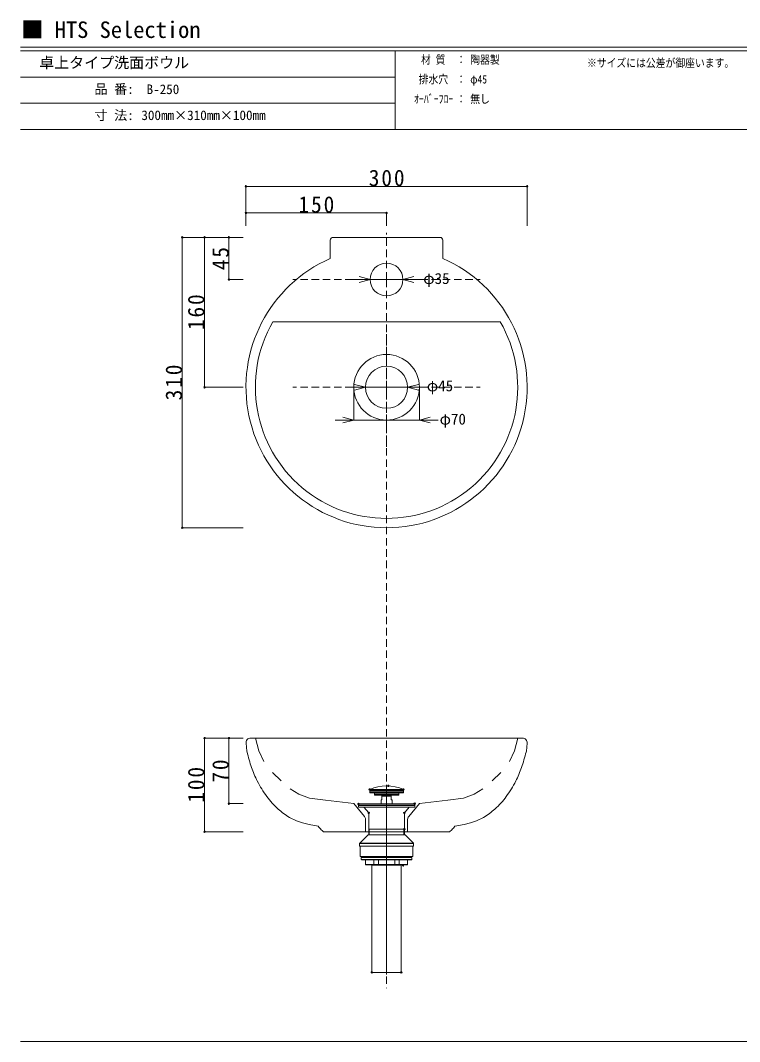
# Model space of a CAD drawing. Units: millimetres, scale not verified. Extents: x -802 to 810, y -550 to 540.
# Drawn here: x -802 to -34, y -550 to 540 of the extents above; entities that cross this region are included whole.
import ezdxf
from ezdxf.enums import TextEntityAlignment as Align

# ---------------------------------------------------------------- set-up
doc = ezdxf.new("R2010")
doc.units = ezdxf.units.MM
doc.header["$LTSCALE"] = 4
doc.header["$PDMODE"] = 32
doc.header["$PDSIZE"] = 1.6
doc.linetypes.add('DASHED1', pattern=[1.8, 1.2, -0.6])
doc.linetypes.add('DASHED2', pattern=[3, 2, -1])
doc.layers.add('F-0', color=7, linetype='Continuous', lineweight=15)
doc.styles.add('ＭＳ ゴシック', font='')
doc.styles.get('ＭＳ ゴシック').set_extended_font_data('MS Gothic')

msp = doc.modelspace()

# ---------------------------------------------------------------- linework, layer by layer
at = {"layer": 'F-0'}
for p, q in [((801.627, 512.029), (-801.669, 512.029)), ((801.627, 508.029), (-801.669, 508.029)), ((-401.669, 508.029), (-401.669, 424.029)), ((-401.669, 480.029), (-801.669, 480.029)), ((-401.669, 452.029), (-801.669, 452.029)), ((801.627, 424.029), (-801.669, 424.029)), ((-560.976, 363.298), (-260.976, 363.298)), ((-560.976, 363.298), (-560.976, 321.266)), ((-260.976, 363.298), (-260.976, 321.266)), ((-560.976, 334.906), (-410.976, 334.906)), ((-560.976, 334.906), (-560.976, 321.266)), ((-410.976, 334.906), (-410.976, 321.266)), ((-628.972, 308.863), (-628.972, -1.137)), ((-628.972, 308.863), (-564.134, 308.863)), ((-605.179, 308.863), (-605.179, 148.863)), ((-605.179, 308.863), (-564.134, 308.863)), ((-579.131, 308.863), (-579.131, 263.863)), ((-579.131, 308.863), (-564.134, 308.863)), ((-470.976, 305.863), (-470.976, 286.34)), ((-353.976, 308.863), (-467.976, 308.863)), ((-350.976, 305.863), (-350.976, 286.34)), ((-579.131, 263.863), (-564.134, 263.863)), ((-428.476, 263.863), (-448.476, 263.863)), ((-428.476, 263.863), (-440.067, 266.969)), ((-428.476, 263.863), (-440.067, 260.757)), ((-428.476, 263.863), (-393.476, 263.863)), ((-393.476, 263.863), (-381.885, 266.969)), ((-393.476, 263.863), (-373.476, 263.863)), ((-393.476, 263.863), (-381.885, 260.757)), ((-470.976, 218.863), (-532.22, 218.863)), ((-605.179, 148.863), (-564.134, 148.863)), ((-433.476, 148.863), (-453.476, 148.863)), ((-445.976, 113.863), (-445.976, 148.863)), ((-433.476, 148.863), (-445.067, 151.969)), ((-433.476, 148.863), (-445.067, 145.757)), ((-433.476, 148.863), (-388.476, 148.863)), ((-388.476, 148.863), (-376.885, 151.969)), ((-388.476, 148.863), (-368.476, 148.863)), ((-388.476, 148.863), (-376.885, 145.757)), ((-375.976, 113.863), (-375.976, 148.863)), ((-445.976, 113.863), (-465.976, 113.863)), ((-445.976, 113.863), (-457.567, 116.969)), ((-445.976, 113.863), (-457.567, 110.757)), ((-445.976, 113.863), (-375.976, 113.863)), ((-375.976, 113.863), (-364.385, 116.969)), ((-375.976, 113.863), (-355.976, 113.863)), ((-375.976, 113.863), (-364.385, 110.757)), ((-628.972, -1.137), (-564.134, -1.137)), ((-605.179, -225.67), (-564.134, -225.67)), ((-605.179, -225.67), (-605.179, -325.67)), ((-605.179, -225.67), (-564.134, -225.67)), ((-579.131, -225.67), (-579.131, -295.67)), ((-579.131, -225.67), (-564.134, -225.67)), ((-555.968, -225.67), (-410.976, -225.67)), ((-265.984, -225.67), (-410.976, -225.67)), ((-560.945, -231.152), (-560.138, -239.478)), ((-560.138, -239.478), (-559.887, -240.519)), ((-261.814, -239.478), (-262.065, -240.519)), ((-261.007, -231.152), (-261.814, -239.478)), ((-532.79, -262.408), (-523.538, -271.396)), ((-289.162, -262.408), (-298.414, -271.396)), ((-428.976, -280.649), (-392.976, -280.649)), ((-428.976, -280.649), (-428.976, -281.649)), ((-428.976, -281.649), (-392.976, -281.649)), ((-428.976, -282.349), (-392.976, -282.349)), ((-428.976, -283.649), (-428.976, -282.349)), ((-428.776, -282.149), (-393.176, -282.149)), ((-423.976, -282.149), (-423.976, -281.649)), ((-410.976, -478.094), (-410.976, -275.657)), ((-397.976, -282.149), (-397.976, -281.649)), ((-392.976, -280.649), (-392.976, -281.649)), ((-392.976, -283.649), (-392.976, -282.349)), ((-308.195, -279.855), (-317.447, -285.671)), ((-428.976, -283.649), (-392.976, -283.649)), ((-428.476, -284.149), (-393.476, -284.149)), ((-423.976, -285.649), (-423.976, -284.149)), ((-423.976, -285.649), (-397.976, -285.649)), ((-423.976, -285.649), (-397.976, -285.649)), ((-423.976, -285.649), (-423.976, -286.649)), ((-423.976, -286.649), (-397.976, -286.649)), ((-416.876, -291.649), (-415.976, -291.649)), ((-416.876, -295.999), (-416.876, -291.649)), ((-415.976, -291.649), (-415.976, -286.654)), ((-405.976, -287.649), (-415.976, -287.649)), ((-405.976, -291.649), (-405.976, -286.654)), ((-405.976, -291.649), (-405.076, -291.649)), ((-405.076, -295.999), (-405.076, -291.649)), ((-397.976, -285.649), (-397.976, -284.149)), ((-397.976, -285.649), (-397.976, -286.649)), ((-317.447, -285.671), (-328.813, -289.636)), ((-579.131, -295.67), (-564.134, -295.67)), ((-434.635, -309.279), (-445.976, -295.67)), ((-440.976, -295.999), (-380.976, -295.999)), ((-440.976, -297.299), (-440.976, -295.999)), ((-440.976, -297.299), (-380.976, -297.299)), ((-439.494, -297.527), (-440.976, -297.299)), ((-439.494, -297.527), (-440.976, -297.299)), ((-440.976, -297.527), (-380.976, -297.527)), ((-440.976, -299.527), (-440.976, -297.527)), ((-440.976, -299.527), (-380.976, -299.527)), ((-429.976, -305.628), (-435.226, -299.527)), ((-391.976, -305.628), (-386.726, -299.527)), ((-387.317, -309.279), (-375.976, -295.67)), ((-382.458, -297.527), (-380.976, -297.299)), ((-382.458, -297.527), (-380.976, -297.299)), ((-380.976, -297.299), (-380.976, -295.999)), ((-380.976, -299.527), (-380.976, -297.527)), ((-433.476, -312.48), (-433.476, -325.67)), ((-429.976, -312.999), (-429.976, -305.628)), ((-429.976, -312.999), (-429.976, -305.628)), ((-429.976, -307.428), (-429.976, -323.795)), ((-391.976, -312.999), (-391.976, -305.628)), ((-391.976, -307.428), (-391.976, -323.795)), ((-388.476, -312.48), (-388.476, -325.67)), ((-605.179, -325.67), (-564.134, -325.67)), ((-493.726, -317.968), (-483.844, -319.711)), ((-478.141, -325.67), (-410.976, -325.67)), ((-391.976, -322.999), (-429.976, -322.999)), ((-429.976, -328.999), (-429.976, -322.999)), ((-429.976, -328.999), (-429.976, -322.999)), ((-429.476, -322.999), (-429.476, -328.999)), ((-343.812, -325.67), (-410.976, -325.67)), ((-392.476, -322.999), (-392.476, -328.999)), ((-391.976, -328.999), (-391.976, -322.999)), ((-439.667, -337.941), (-430.726, -328.999)), ((-430.726, -328.999), (-391.226, -328.999)), ((-382.285, -337.941), (-391.226, -328.999)), ((-382.226, -338.082), (-439.726, -338.082)), ((-439.726, -340.999), (-439.726, -338.082)), ((-439.726, -340.999), (-382.226, -340.999)), ((-382.285, -337.941), (-439.667, -337.941)), ((-438.976, -340.999), (-438.976, -351.999)), ((-382.976, -340.999), (-382.976, -351.999)), ((-382.226, -340.999), (-382.226, -338.082)), ((-382.976, -351.999), (-438.976, -351.999)), ((-437.976, -352.999), (-383.976, -352.999)), ((-437.976, -355.099), (-383.976, -355.099)), ((-437.476, -355.599), (-384.476, -355.599)), ((-437.226, -352.999), (-437.226, -351.999)), ((-433.476, -355.599), (-433.476, -360.499)), ((-433.296, -360.499), (-433.296, -355.599)), ((-424.596, -360.499), (-424.596, -355.599)), ((-419.676, -360.499), (-419.676, -355.599)), ((-402.276, -360.499), (-402.276, -355.599)), ((-397.356, -360.499), (-397.356, -355.599)), ((-388.656, -360.499), (-388.656, -355.599)), ((-388.476, -355.599), (-388.476, -360.499)), ((-384.726, -352.999), (-384.726, -351.999)), ((-433.476, -360.499), (-388.476, -360.499)), ((-388.976, -360.999), (-432.976, -360.999)), ((-426.726, -360.999), (-426.726, -475.799)), ((-426.726, -361.499), (-395.226, -361.499)), ((-426.476, -361.499), (-426.476, -360.999)), ((-395.476, -361.499), (-395.476, -360.999)), ((-395.226, -360.999), (-395.226, -475.799)), ((-426.726, -475.799), (-395.226, -475.799)), ((-426.526, -475.999), (-426.726, -475.799)), ((-426.526, -475.999), (-395.426, -475.999)), ((-395.426, -475.999), (-395.226, -475.799)), ((-801.669, -549.651), (801.627, -549.651))]:
    msp.add_line(p, q, dxfattribs=at)
at = {"layer": 'F-0', "linetype": 'DASHED2'}
for p, q in [((-410.976, 263.863), (-410.976, 313.863)), ((-410.976, 263.863), (-510.976, 263.863)), ((-410.976, 263.863), (-410.976, -492.805)), ((-410.976, 263.863), (-310.976, 263.863)), ((-410.976, 148.863), (-510.976, 148.863)), ((-410.976, 148.863), (-310.976, 148.863))]:
    msp.add_line(p, q, dxfattribs=at)
at = {"layer": 'F-0', "linetype": 'DASHED1'}
msp.add_line((-410.976, 212.636), (-410.976, 85.117), dxfattribs=at)
at = {"layer": 'F-0'}
for points in [[(-470.976, 218.863), (-350.976, 218.863), (-289.732, 218.863)], [(-550.976, -225.67), (-547.329, -239.146), (-542.042, -250.513)], [(-270.976, -225.67), (-274.623, -239.146), (-279.91, -250.513)], [(-513.757, -279.855), (-504.505, -285.671), (-493.139, -289.636), (-476.221, -292.015), (-445.976, -295.67)], [(-328.813, -289.636), (-345.731, -292.015), (-375.976, -295.67)], [(-514.573, -310.295), (-507.035, -313.837), (-500.61, -315.979), (-493.726, -317.968)], [(-307.379, -310.295), (-314.918, -313.837), (-321.343, -315.979), (-328.226, -317.968), (-338.108, -319.711)], [(-478.977, -325.025), (-478.141, -325.67), (-471.888, -325.67)], [(-342.975, -325.025), (-343.812, -325.67), (-350.064, -325.67)], [(-437.976, -352.999), (-437.976, -355.099), (-437.976, -352.999)], [(-383.976, -352.999), (-383.976, -355.099), (-383.976, -352.999)], [(-433.296, -360.499), (-433.296, -360.517), (-433.295, -360.535), (-433.293, -360.553), (-433.291, -360.571), (-433.288, -360.589), (-433.284, -360.607), (-433.28, -360.625), (-433.276, -360.643), (-433.27, -360.66), (-433.264, -360.677), (-433.257, -360.694), (-433.25, -360.711), (-433.242, -360.728), (-433.234, -360.744), (-433.225, -360.76), (-433.215, -360.776), (-433.205, -360.791), (-433.194, -360.806), (-433.183, -360.82), (-433.171, -360.834), (-433.159, -360.848), (-433.146, -360.861), (-433.133, -360.874), (-433.119, -360.886), (-433.105, -360.897), (-433.09, -360.908), (-433.075, -360.919), (-433.06, -360.929), (-433.044, -360.938), (-433.028, -360.947), (-433.012, -360.955), (-432.996, -360.962)], [(-432.971, -360.972), (-432.965, -360.974), (-432.958, -360.976), (-432.952, -360.978), (-432.945, -360.98), (-432.939, -360.982), (-432.932, -360.983), (-432.926, -360.985), (-432.919, -360.987), (-432.913, -360.988), (-432.906, -360.99), (-432.899, -360.991), (-432.893, -360.992), (-432.886, -360.993), (-432.879, -360.994), (-432.873, -360.995), (-432.866, -360.996), (-432.859, -360.997), (-432.853, -360.997), (-432.846, -360.998), (-432.839, -360.998), (-432.833, -360.999), (-432.826, -360.999), (-432.819, -360.999), (-432.812, -360.999)], [(-424.596, -360.499), (-424.596, -360.514), (-424.596, -360.528), (-424.595, -360.542), (-424.594, -360.557), (-424.592, -360.571), (-424.59, -360.586), (-424.588, -360.6), (-424.586, -360.614), (-424.583, -360.628), (-424.58, -360.643), (-424.577, -360.657), (-424.573, -360.671), (-424.569, -360.685), (-424.564, -360.698), (-424.56, -360.712), (-424.555, -360.726), (-424.549, -360.739), (-424.543, -360.752), (-424.537, -360.765), (-424.531, -360.778), (-424.524, -360.791), (-424.517, -360.804), (-424.509, -360.816), (-424.502, -360.828), (-424.493, -360.84), (-424.485, -360.852), (-424.476, -360.863), (-424.466, -360.874), (-424.457, -360.885), (-424.447, -360.896), (-424.436, -360.906), (-424.426, -360.916), (-424.414, -360.925), (-424.403, -360.934), (-424.391, -360.942), (-424.379, -360.95), (-424.366, -360.958), (-424.354, -360.964), (-424.341, -360.971)], [(-424.341, -360.971), (-424.327, -360.977), (-424.313, -360.982), (-424.3, -360.986), (-424.285, -360.99), (-424.271, -360.993), (-424.257, -360.996), (-424.243, -360.998), (-424.228, -360.999), (-424.214, -360.999)], [(-419.676, -360.499), (-419.676, -360.509), (-419.676, -360.518), (-419.676, -360.527), (-419.676, -360.537), (-419.675, -360.546), (-419.675, -360.555), (-419.675, -360.565), (-419.675, -360.574), (-419.674, -360.583), (-419.674, -360.593), (-419.674, -360.602), (-419.673, -360.611), (-419.673, -360.621), (-419.672, -360.63), (-419.672, -360.639), (-419.671, -360.649), (-419.671, -360.658), (-419.67, -360.667), (-419.669, -360.677), (-419.669, -360.686), (-419.668, -360.695), (-419.667, -360.704), (-419.666, -360.714), (-419.665, -360.723), (-419.664, -360.732), (-419.663, -360.741), (-419.662, -360.751), (-419.661, -360.76), (-419.66, -360.769), (-419.659, -360.779), (-419.658, -360.788), (-419.656, -360.797), (-419.655, -360.806), (-419.653, -360.815), (-419.652, -360.825), (-419.65, -360.834), (-419.648, -360.843), (-419.646, -360.852), (-419.645, -360.862)], [(-419.645, -360.862), (-419.642, -360.871), (-419.64, -360.88), (-419.638, -360.889), (-419.636, -360.898), (-419.633, -360.907), (-419.631, -360.916), (-419.628, -360.925), (-419.625, -360.933), (-419.622, -360.942), (-419.618, -360.95), (-419.614, -360.959), (-419.61, -360.969), (-419.604, -360.978), (-419.598, -360.986), (-419.591, -360.993), (-419.584, -360.997), (-419.575, -360.999)], [(-402.308, -360.862), (-402.31, -360.871), (-402.312, -360.88), (-402.314, -360.889), (-402.316, -360.898), (-402.319, -360.907), (-402.321, -360.916), (-402.324, -360.925), (-402.327, -360.933), (-402.33, -360.942), (-402.334, -360.95), (-402.338, -360.959), (-402.342, -360.969), (-402.348, -360.978), (-402.354, -360.986), (-402.361, -360.993), (-402.369, -360.997), (-402.377, -360.999)], [(-402.276, -360.499), (-402.276, -360.509), (-402.276, -360.518), (-402.276, -360.527), (-402.276, -360.537), (-402.277, -360.546), (-402.277, -360.555), (-402.277, -360.565), (-402.277, -360.574), (-402.278, -360.583), (-402.278, -360.593), (-402.278, -360.602), (-402.279, -360.611), (-402.279, -360.621), (-402.28, -360.63), (-402.28, -360.639), (-402.281, -360.649), (-402.281, -360.658), (-402.282, -360.667), (-402.283, -360.677), (-402.283, -360.686), (-402.284, -360.695), (-402.285, -360.704), (-402.286, -360.714), (-402.287, -360.723), (-402.288, -360.732), (-402.289, -360.741), (-402.29, -360.751), (-402.291, -360.76), (-402.292, -360.769), (-402.293, -360.779), (-402.294, -360.788), (-402.296, -360.797), (-402.297, -360.806), (-402.299, -360.815), (-402.3, -360.825), (-402.302, -360.834), (-402.304, -360.843), (-402.306, -360.852), (-402.308, -360.862)], [(-397.612, -360.971), (-397.625, -360.977), (-397.639, -360.982), (-397.653, -360.986), (-397.667, -360.99), (-397.681, -360.993), (-397.695, -360.996), (-397.71, -360.998), (-397.724, -360.999), (-397.738, -360.999)], [(-397.356, -360.499), (-397.356, -360.514), (-397.357, -360.528), (-397.357, -360.542), (-397.359, -360.557), (-397.36, -360.571), (-397.362, -360.586), (-397.364, -360.6), (-397.366, -360.614), (-397.369, -360.628), (-397.372, -360.643), (-397.375, -360.657), (-397.379, -360.671), (-397.383, -360.685), (-397.388, -360.698), (-397.392, -360.712), (-397.397, -360.726), (-397.403, -360.739), (-397.409, -360.752), (-397.415, -360.765), (-397.421, -360.778), (-397.428, -360.791), (-397.435, -360.804), (-397.443, -360.816), (-397.451, -360.828), (-397.459, -360.84), (-397.467, -360.852), (-397.476, -360.863), (-397.486, -360.874), (-397.495, -360.885), (-397.505, -360.896), (-397.516, -360.906), (-397.527, -360.916), (-397.538, -360.925), (-397.549, -360.934), (-397.561, -360.942), (-397.573, -360.95), (-397.586, -360.958), (-397.598, -360.964), (-397.612, -360.971)], [(-388.981, -360.972), (-388.988, -360.974), (-388.994, -360.976), (-389, -360.978), (-389.007, -360.98), (-389.013, -360.982), (-389.02, -360.983), (-389.026, -360.985), (-389.033, -360.987), (-389.039, -360.988), (-389.046, -360.99), (-389.053, -360.991), (-389.059, -360.992), (-389.066, -360.993), (-389.073, -360.994), (-389.079, -360.995), (-389.086, -360.996), (-389.093, -360.997), (-389.099, -360.997), (-389.106, -360.998), (-389.113, -360.998), (-389.12, -360.999), (-389.126, -360.999), (-389.133, -360.999), (-389.14, -360.999)], [(-388.656, -360.499), (-388.656, -360.517), (-388.657, -360.535), (-388.659, -360.553), (-388.661, -360.571), (-388.664, -360.589), (-388.668, -360.607), (-388.672, -360.625), (-388.677, -360.643), (-388.682, -360.66), (-388.688, -360.677), (-388.695, -360.694), (-388.702, -360.711), (-388.71, -360.728), (-388.718, -360.744), (-388.727, -360.76), (-388.737, -360.776), (-388.747, -360.791), (-388.758, -360.806), (-388.769, -360.82), (-388.781, -360.834), (-388.793, -360.848), (-388.806, -360.861), (-388.82, -360.874), (-388.833, -360.886), (-388.847, -360.897), (-388.862, -360.908), (-388.877, -360.919), (-388.892, -360.929), (-388.908, -360.938), (-388.924, -360.947), (-388.94, -360.955), (-388.956, -360.962)]]:
    msp.add_lwpolyline(points, dxfattribs=at)
for centre, radius in [((-410.976, 263.863), 17.5), ((-410.976, 148.863), 35), ((-410.976, 148.863), 22.5)]:
    msp.add_circle(centre, radius, dxfattribs=at)
for centre, radius, start, end in [((-467.976, 305.863), 3, 90, 180), ((-353.976, 305.863), 3, 0, 90), ((-410.976, 148.863), 150, 113.57818, 66.42182), ((-410.976, 148.863), 140, 150, 30), ((-555.968, -230.67), 5, 90, 185.53496), ((-265.984, -230.67), 5, 354.46504, 90), ((-389.122, -198.957), 175.75, 193.67892, 199.31752), ((-432.83, -198.957), 175.75, 340.68248, 346.32108), ((-440.238, -216.875), 121.585, 199.3176, 206.6817), ((-381.714, -216.875), 121.585, 333.3183, 340.6824), ((-445.276, -219.407), 115.947, 206.68174, 216.29262), ((-376.676, -219.407), 115.947, 323.70738, 333.31826), ((-410.976, -319.149), 42.5, 64.94238, 115.05762), ((-428.776, -282.349), 0.2, 90, 180), ((-393.176, -282.349), 0.2, 0, 90), ((-467.239, -235.536), 88.697, 216.29263, 227.93084), ((-428.476, -283.649), 0.5, 180, 270), ((-393.476, -283.649), 0.5, 270, 0), ((-354.713, -235.536), 88.697, 312.06916, 323.70737), ((-475.76, -244.977), 75.98, 227.9309, 239.28046), ((-346.192, -244.977), 75.98, 300.71954, 312.0691), ((-438.476, -312.48), 5, 0, 39.80557), ((-383.476, -312.48), 5, 140.19443, 180), ((-456.181, -299.936), 34.005, 215.55952, 224.12044), ((-471.05, -314.356), 13.292, 224.12053, 233.39097), ((-350.902, -314.356), 13.292, 306.60903, 315.87947), ((-365.771, -299.936), 34.005, 315.87956, 324.44048), ((-439.526, -338.082), 0.2, 135, 180), ((-382.426, -338.082), 0.2, 0, 45), ((-437.476, -355.099), 0.5, 180, 270), ((-384.476, -355.099), 0.5, 270, 0), ((-432.976, -360.499), 0.5, 180, 270), ((-432.813, -360.529), 0.47, 247.09102, 250.33614), ((-389.139, -360.529), 0.47, 289.66386, 292.90898), ((-388.976, -360.499), 0.5, 270, 0)]:
    msp.add_arc(centre, radius, start, end, dxfattribs=at)
for p in [(-560.976, 363.298), (-260.976, 363.298), (-560.976, 334.906), (-410.976, 334.906), (-628.972, 308.863), (-605.179, 308.863), (-579.131, 308.863), (-579.131, 263.863), (-605.179, 148.863), (-628.972, -1.137), (-605.179, -225.67), (-579.131, -225.67), (-428.976, -280.492), (-409.119, -276.649), (-392.976, -280.492), (-579.131, -295.67), (-440.976, -295.999), (-429.976, -305.628), (-391.976, -305.628), (-380.976, -295.67), (-605.179, -325.67), (-391.976, -322.795), (-393.369, -361.499), (-426.726, -475.799), (-395.226, -475.799)]:
    msp.add_point(p, dxfattribs=at)

# ---------------------------------------------------------------- texts
at = {"layer": 'F-0', "style": 'ＭＳ ゴシック'}
for s, height, p in [('■ HTS Selection', 17.6, (-801.093, 516.467)), ('卓上タイプ洗面ボウル', 11.73, (-781.669, 486.029)), ('品 番:', 10.26, (-722.669, 459.029)), ('B-250', 10.26, (-667.052, 458.771)), ('寸 法:', 10.26, (-722.669, 431.029)), ('300mm×310mm×100mm', 10.26, (-672.619, 431.029)), ('φ35', 11.73, (-371.814, 255.584)), ('φ45', 11.73, (-367.996, 141.029)), ('φ70', 11.73, (-354.371, 105.497))]:
    msp.add_text(s, height=height, dxfattribs=at).set_placement(p, align=Align.BOTTOM_LEFT)
at = {"layer": 'F-0', "style": 'ＭＳ ゴシック', "width": 0.85}
for s, p in [('材 質', (-374.169, 491.529)), ('：', (-336.669, 491.529)), ('陶器製', (-321.669, 491.529)), ('※サイズには公差が御座います。', (-197.087, 488.029)), ('排水穴', (-376.669, 470.529)), ('：', (-336.669, 470.529)), ('φ45', (-321.669, 470.529)), ('ｵｰﾊﾞｰﾌﾛｰ', (-381.669, 449.529)), ('：', (-336.669, 449.529)), ('無し', (-321.669, 449.529))]:
    msp.add_text(s, height=8.798, dxfattribs=at).set_placement(p, align=Align.BOTTOM_LEFT)
at = {"layer": 'F-0', "color": 3, "char_height": 17.6, "attachment_point": 7, "style": 'ＭＳ ゴシック'}
for s, insert in [('\\T1.18;\\W0.95;300', (-429.976, 363.298)), ('\\T1.18;\\W0.95;150', (-504.976, 334.906))]:
    msp.add_mtext(s, dxfattribs=dict(at, insert=insert))
at = {"layer": 'F-0', "color": 3, "char_height": 17.6, "attachment_point": 7, "rotation": 90, "style": 'ＭＳ ゴシック'}
for s, insert in [('\\T1.17;\\W0.95;45', (-579.131, 273.863)), ('\\T1.18;\\W0.95;160', (-605.179, 209.863)), ('\\T1.18;\\W0.95;310', (-628.972, 134.863)), ('\\T1.17;\\W0.95;70', (-579.131, -273.17)), ('\\T1.18;\\W0.95;100', (-605.179, -294.67))]:
    msp.add_mtext(s, dxfattribs=dict(at, insert=insert))

doc.saveas('drawing.dxf')
